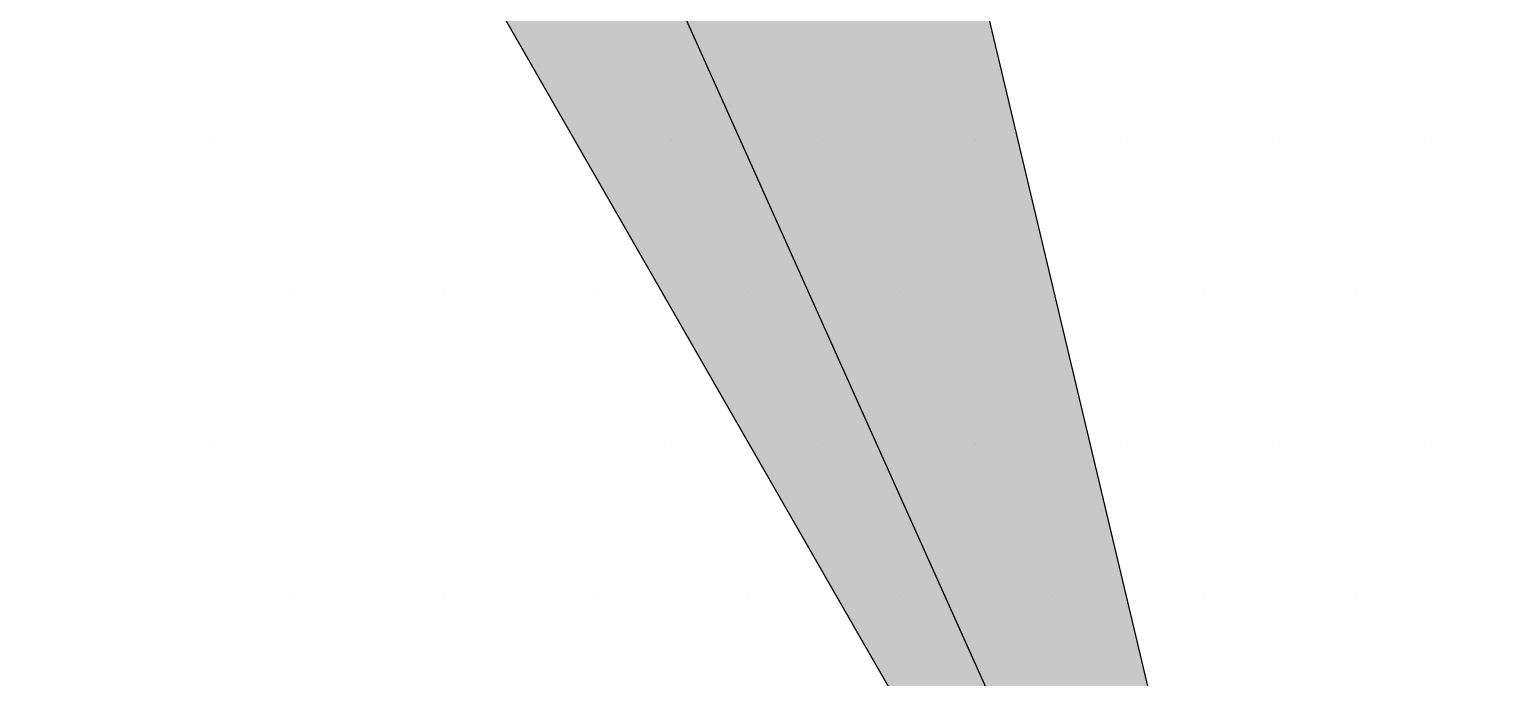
# Paper-space layout 'TOP_A1_00200_01-01-2017_MODELE' of a CAD drawing. Header units: millimetres. Extents: x -52 to 293, y -3 to 294.
# Drawn here: x 210.611 to 211.141, y 123.487 to 123.722 of the extents above; entities that cross this region are included whole.
import ezdxf

# ---------------------------------------------------------------- set-up
doc = ezdxf.new("R2010")
doc.units = ezdxf.units.MM
doc.header["$LTSCALE"] = 2
doc.linetypes.add('CACHEX2', pattern=[0.75, 0.5, -0.25])
for name, color, linetype in [('CALQUE_7', 4, 'Continuous'), ('CARTOUCHE', 7, 'Continuous'), ('rosace', 7, 'Continuous')]:
    doc.layers.add(name, color=color, linetype=linetype)

# ---------------------------------------------------------------- blocks, each defined once
blk = doc.blocks.new('A$C715108E3')
at = {"layer": 'CALQUE_7', "color": 131}
for p, q in [((-2.72705, -24.33935), (-2.72705, -24.33935)), ((-2.63578, -24.33935), (-2.63578, -24.33935)), ((-2.54395, -24.33935), (-2.54395, -24.33935)), ((-2.45193, -24.33935), (-2.45193, -24.33935)), ((-2.35991, -24.33935), (-2.35991, -24.33935)), ((-2.26864, -24.33935), (-2.26864, -24.33935)), ((-2.17662, -24.33935), (-2.17662, -24.33935)), ((-2.08497, -24.33935), (-2.08497, -24.33935)), ((-1.99333, -24.33935), (-1.99333, -24.33935)), ((-1.90149, -24.33935), (-1.90149, -24.33935)), ((-2.68151, -24.43062), (-2.68151, -24.43062)), ((-2.58949, -24.43062), (-2.58949, -24.43062)), ((-2.49747, -24.43062), (-2.49747, -24.43062)), ((-2.4062, -24.43062), (-2.4062, -24.43062)), ((-2.31418, -24.43062), (-2.31418, -24.43062)), ((-2.22235, -24.43062), (-2.22235, -24.43062)), ((-2.13089, -24.43062), (-2.13089, -24.43062)), ((-2.03906, -24.43062), (-2.03906, -24.43062)), ((-1.94722, -24.43062), (-1.94722, -24.43062)), ((-2.72705, -24.5232), (-2.72705, -24.5232)), ((-2.63578, -24.5232), (-2.63578, -24.5232)), ((-2.54395, -24.5232), (-2.54395, -24.5232)), ((-2.45193, -24.5232), (-2.45193, -24.5232)), ((-2.35991, -24.5232), (-2.35991, -24.5232)), ((-2.26864, -24.5232), (-2.26864, -24.5232)), ((-2.17662, -24.5232), (-2.17662, -24.5232)), ((-2.08497, -24.5232), (-2.08497, -24.5232)), ((-1.99333, -24.5232), (-1.99333, -24.5232)), ((-1.90149, -24.5232), (-1.90149, -24.5232)), ((-2.68151, -24.61466), (-2.68151, -24.61466)), ((-2.58949, -24.61466), (-2.58949, -24.61466)), ((-2.49747, -24.61466), (-2.49747, -24.61466)), ((-2.4062, -24.61466), (-2.4062, -24.61466)), ((-2.31418, -24.61466), (-2.31418, -24.61466)), ((-2.22235, -24.61466), (-2.22235, -24.61466)), ((-2.13089, -24.61466), (-2.13089, -24.61466)), ((-2.03906, -24.61466), (-2.03906, -24.61466)), ((-1.94722, -24.61466), (-1.94722, -24.61466))]:
    blk.add_line(p, q, dxfattribs=at)
blk = doc.blocks.new('A$C581E6685')
at = {"layer": 'rosace'}
for color, points in [(142, [(-45.3965, 37.48461), (-39.56664, 28.87035), (-39.34399, 28.54144), (-39.85188, 24.20638), (-36.94773, 25.48529), (-26.35664, 30.20323), (-36.18627, 24.07894), (-38.27461, 22.22355), (-38.13368, 21.21321), (-33.63633, 11.18454), (-39.53928, 21.4709), (-40.65251, 23.24046), (-42.06149, 23.35253), (-53.10724, 18.37671), (-43.39718, 24.48563), (-40.4756, 26.22595), (-40.684, 26.88939)]), (140, [(-45.3965, 37.48461), (-41.97453, 25.92777), (-41.78093, 23.88647), (-42.06149, 23.35253), (-44.92685, 21.97673), (-53.10724, 18.37671), (-40.80282, 21.69055), (-39.56664, 22.02677), (-38.27461, 22.22355), (-38.13368, 21.21321), (-33.63633, 11.18454), (-36.08019, 21.46115), (-37.34055, 24.33457), (-37.42507, 24.9804), (-36.94773, 25.48529), (-26.35664, 30.20323), (-37.87468, 26.83392), (-39.72857, 26.41186), (-40.37514, 26.63713), (-40.684, 26.88939)])]:
    blk.add_hatch(color=color, dxfattribs=at).paths.add_polyline_path(points)
at = {"layer": 'rosace', "color": 142}
blk.add_lwpolyline([(-45.3965, 37.48461), (-39.34343, 28.54144), (-39.85188, 24.20638), (-36.94773, 25.48529), (-26.35664, 30.20323), (-36.18571, 24.07894), (-38.27387, 22.22355), (-38.13368, 21.21321), (-33.63576, 11.18454), (-39.53928, 21.4709), (-40.65176, 23.24046), (-42.06149, 23.35253), (-53.10724, 18.37671), (-43.39643, 24.48563), (-40.4756, 26.22595), (-40.68362, 26.88939)], close=True, dxfattribs=at)
at = {"layer": 'rosace', "color": 140}
blk.add_lwpolyline([(-45.3965, 37.48461), (-41.97453, 25.92777), (-41.78037, 23.88647), (-42.06149, 23.35253), (-44.92685, 21.97673), (-53.10724, 18.37671), (-40.80282, 21.69055), (-39.56664, 22.02677), (-38.27387, 22.22355), (-38.13368, 21.21321), (-33.63576, 11.18454), (-36.08019, 21.46115), (-37.34055, 24.33457), (-37.42507, 24.9804), (-36.94773, 25.48529), (-26.35664, 30.20323), (-37.87411, 26.83392), (-39.72857, 26.41186), (-40.37477, 26.63713), (-40.68362, 26.88939)], close=True, dxfattribs=at)
at = {"layer": 'rosace', "color": 32, "linetype": 'CACHEX2', "ltscale": 1.5}
blk.add_ellipse((-38.05384, 23.81385), major_axis=(-19.03106, -3.53396), ratio=0.590567, dxfattribs=at)
at = {"layer": 'rosace', "color": 32}
blk.add_ellipse((-37.61436, 23.84992), major_axis=(-13.57677, -4.28389), ratio=0.791971, dxfattribs=at)
at = {"layer": 'CARTOUCHE'}
blk.add_blockref('A$C715108E3', (-31.67392, 36.3189), dxfattribs=at)

psp = doc.layouts.new('TOP_A1_00200_01-01-2017_MODELE')

# ---------------------------------------------------------------- linework, layer by layer
at = {"layer": 'CARTOUCHE'}
psp.add_rational_spline([(193.99311, 140.73587), (193.99311, 129.84471), (193.99311, 118.95355), (193.99311, 115.11355), (197.83311, 115.11355), (243.37237, 115.11355), (288.91164, 115.11355), (292.75164, 115.11355), (292.75164, 118.95355), (292.75164, 129.84471), (292.75164, 140.73587), (292.75164, 144.57587), (288.91164, 144.57587), (243.37237, 144.57587), (197.83311, 144.57587), (193.99311, 144.57587), (193.99311, 140.73587)], [1, 1, 1, 0.707106781187, 1, 1, 1, 0.707106781187, 1, 1, 1, 0.707106781187, 1, 1, 1, 0.707106781187, 1], degree=2, knots=[0, 0, 0, 1, 1, 2.570796, 2.570796, 3.570796, 3.570796, 5.141593, 5.141593, 6.141593, 6.141593, 7.712389, 7.712389, 8.712389, 8.712389, 10.283185, 10.283185, 10.283185], dxfattribs=at)

# ---------------------------------------------------------------- block references
at = {"layer": 'CARTOUCHE', "xscale": 0.6, "yscale": 0.6, "zscale": 0.6}
psp.add_blockref('A$C581E6685', (231.26385, 116.49412), dxfattribs=at)

doc.saveas('drawing.dxf')
